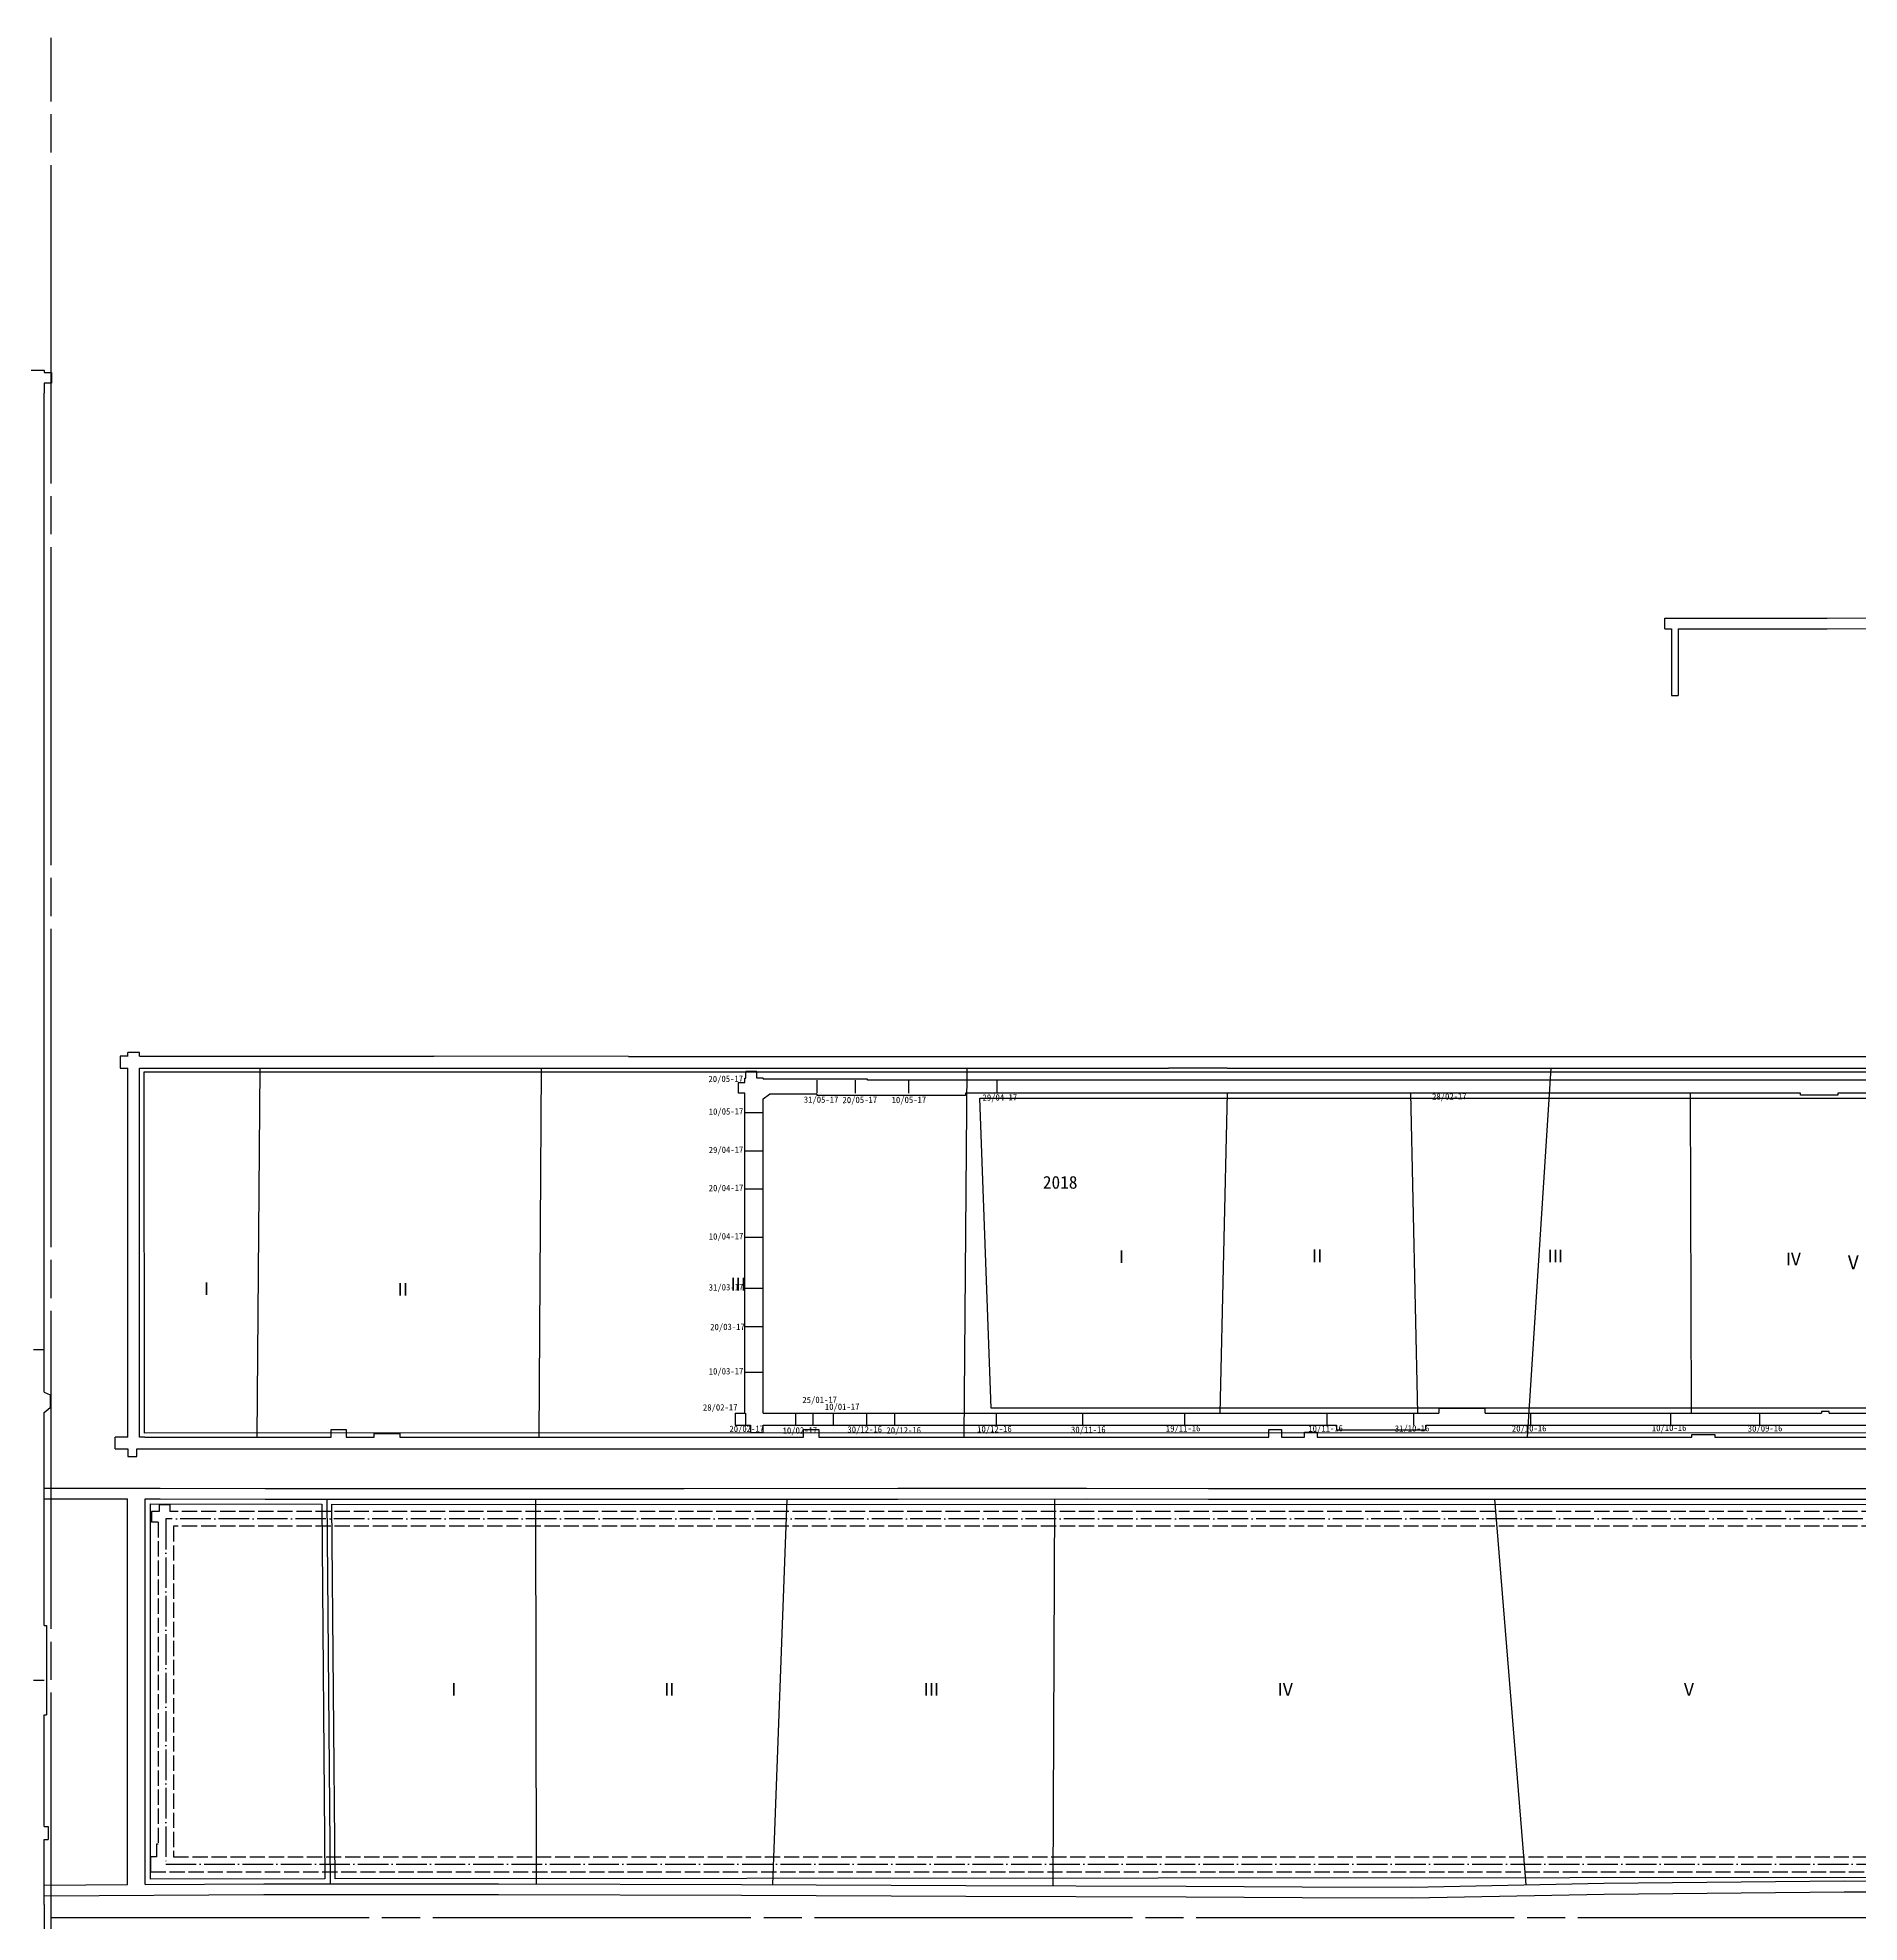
# Model space of a CAD drawing. Header units: millimetres. Extents: x 41513366 to 41522434, y 4590966 to 4600634.
# Drawn here: x 41517771 to 41518487, y 4598085 to 4598825 of the extents above; entities that cross this region are included whole.
import ezdxf

# ---------------------------------------------------------------- set-up
doc = ezdxf.new("R2010")
doc.units = ezdxf.units.MM
for name, pattern in [('ACAD_ISO02W100', [15, 12, -3]), ('ACAD_ISO04W100', [30, 24, -3, 0, -3]), ('新采区边界(5K)', [150, 125, -5, 15, -5])]:
    doc.linetypes.add(name, pattern=pattern)
for name, color, linetype, lineweight in [('12-1煤巷道', 5, 'Continuous', 18), ('12-2采区边界线', 7, 'Continuous', 18), ('12煤巷道', 7, 'Continuous', 18), ('2016年12煤进尺', 7, 'Continuous', 18), ('2018年工作面位置', 20, 'Continuous', 18), ('2018年采煤月末位置', 20, 'Continuous', 18), ('图纸改动标记', 2, 'Continuous', 18), ('岩巷', 30, 'Continuous', 18), ('工作面月末位置', 7, 'Continuous', 18), ('设计', 4, 'Continuous', 18), ('采空区工作面颜色', 6, 'Continuous', 18)]:
    doc.layers.add(name, color=color, linetype=linetype, lineweight=lineweight)
doc.styles.add('仿宋_GB2312', font='')
doc.styles.add('正体', font='')
doc.styles.add('正等线体', font='simhei.ttf')
doc.styles.get('仿宋_GB2312').set_extended_font_data('宋体')
doc.styles.get('正体').set_extended_font_data('宋体')

msp = doc.modelspace()

# ---------------------------------------------------------------- linework, layer by layer
at = {"layer": '12-1煤巷道', "lineweight": -3}
for p, q in [((41517811.418, 4598426.432), (41517806.818, 4598426.432)), ((41518238.849, 4598420.318), (41518357.5, 4598420.318)), ((41517813.485, 4598275.288), (41517886.6804, 4598275.315)), ((41517892.6804, 4598275.3172), (41517894.774, 4598275.318)), ((41517894.774, 4598275.318), (41517903.6804, 4598275.318)), ((41517913.6804, 4598275.318), (41518033.79, 4598275.318)), ((41518033.79, 4598275.318), (41518072.366, 4598275.318)), ((41518078.366, 4598275.318), (41518095.889, 4598275.318)), ((41518095.889, 4598275.318), (41518208.24, 4598275.318)), ((41518205.212, 4598275.319), (41518255.26, 4598275.319)), ((41518260.26, 4598275.319), (41518269.26, 4598275.319)), ((41518274.26, 4598275.319), (41518315.22, 4598275.319)), ((41518315.22, 4598275.319), (41518387.247, 4598275.319)), ((41517813.485, 4598270.718), (41518095.889, 4598270.718)), ((41518095.889, 4598270.718), (41518208.24, 4598270.718)), ((41518205.212, 4598270.719), (41518280.871, 4598270.719)), ((41518280.871, 4598270.719), (41518315.22, 4598270.719)), ((41518315.22, 4598270.719), (41518387.247, 4598270.719))]:
    msp.add_line(p, q, dxfattribs=at)
for points in [[(41517806.818, 4598424.946), (41517803.818, 4598424.946), (41517803.818, 4598420.346), (41517806.818, 4598420.346)], [(41517806.818, 4598424.888), (41517806.818, 4598426.439)], [(41517811.418, 4598424.946), (41517811.418, 4598426.439)], [(41517811.418, 4598424.946), (41517927.136, 4598424.946)], [(41518003.578, 4598424.888), (41517927.136, 4598424.946)], [(41518003.578, 4598424.888), (41518110.578, 4598424.888)], [(41518110.578, 4598424.888), (41518215.849, 4598424.918)], [(41518215.849, 4598424.918), (41518540.832, 4598424.918)], [(41517806.818, 4598275.288), (41517806.818, 4598420.346)], [(41517811.418, 4598275.288), (41517811.418, 4598420.346)], [(41517811.418, 4598420.346), (41517927.136, 4598420.346)], [(41517927.136, 4598420.346), (41518003.578, 4598420.288)], [(41518003.578, 4598420.288), (41518110.578, 4598420.288)], [(41518110.578, 4598420.288), (41518215.849, 4598420.318)], [(41518238.849, 4598420.318), (41518215.849, 4598420.318)], [(41518357.5, 4598420.318), (41518540.832, 4598420.318)], [(41517806.818, 4598275.288), (41517801.818, 4598275.288)], [(41517801.818, 4598270.718), (41517801.818, 4598275.288)], [(41517813.485, 4598275.288), (41517811.418, 4598275.288)], [(41517886.6804, 4598275.315), (41517886.6804, 4598278.315), (41517892.6804, 4598278.315), (41517892.6804, 4598275.315)], [(41517903.6804, 4598275.3213), (41517903.6804, 4598276.8213), (41517913.6804, 4598276.8213), (41517913.6804, 4598275.3213)], [(41518072.366, 4598275.318), (41518072.366, 4598278.318), (41518078.366, 4598278.318), (41518078.366, 4598275.318)], [(41518255.26, 4598275.339), (41518255.26, 4598278.339), (41518260.26, 4598278.339), (41518260.26, 4598275.339)], [(41518269.26, 4598275.339), (41518269.26, 4598277.339), (41518274.26, 4598277.339), (41518274.26, 4598275.339)], [(41518387.247, 4598275.318), (41518421.435, 4598275.318)], [(41518421.435, 4598275.316), (41518421.435, 4598276.416), (41518430.435, 4598276.416), (41518430.435, 4598275.316)], [(41518430.435, 4598275.318), (41518658.44, 4598275.318)], [(41517801.818, 4598270.718), (41517806.818, 4598270.718)], [(41517806.818, 4598270.718), (41517806.818, 4598267.718), (41517810.318, 4598267.718), (41517810.318, 4598270.718)], [(41517810.318, 4598270.718), (41517813.485, 4598270.718)], [(41518387.247, 4598270.7212), (41518430.152, 4598270.7209)], [(41518430.152, 4598270.7209), (41518551.671, 4598270.7201)]]:
    msp.add_lwpolyline(points, dxfattribs=at)
at = {"layer": '12-2采区边界线', "linetype": '新采区边界(5K)', "lineweight": -3}
msp.add_line((41517776.6939, 4598086.673), (41520374.1355, 4598086.673), dxfattribs=at)
msp.add_lwpolyline([(41517776.6939, 4597000), (41517776.6939, 4598825.0896)], dxfattribs=at)
at = {"layer": '12煤巷道', "lineweight": -3}
for p, q in [((41517774, 4598694.429), (41517774, 4598693.629)), ((41517774, 4598689.429), (41517774, 4598685.429))]:
    msp.add_line(p, q, dxfattribs=at)
at = {"layer": '12煤巷道', "color": 7, "lineweight": -3}
for p, q in [((41518410.8319, 4598592.8831), (41518410.8321, 4598597.0831)), ((41518413.432, 4598592.883), (41518413.432, 4598566.6734)), ((41518416.032, 4598592.8829), (41518416.032, 4598566.6734)), ((41518413.432, 4598566.6734), (41518416.032, 4598566.6734)), ((41518056.546, 4598416.373), (41518056.546, 4598416.018)), ((41517774, 4598293.032), (41517776.3, 4598292.032)), ((41517776.3, 4598292.032), (41517776.3, 4598287.032)), ((41517774, 4598285.032), (41517776.3, 4598287.032)), ((41518045.4694, 4598284.718), (41518049.346, 4598284.718)), ((41518056.546, 4598284.718), (41518322.064, 4598284.718)), ((41518340.264, 4598284.718), (41518472.439, 4598284.718)), ((41518475.439, 4598284.718), (41518509.739, 4598284.718)), ((41518045.4694, 4598280.118), (41518051.4807, 4598280.118)), ((41518056.4807, 4598280.118), (41518281.872, 4598280.118)), ((41518316.872, 4598280.118), (41518785.925, 4598280.118)), ((41517774, 4598255.3053), (41517819.5379, 4598255.31)), ((41517819.5397, 4598255.31), (41517860.8557, 4598255.232)), ((41517774, 4598251.1053), (41517806.689, 4598251.1087)), ((41517813.689, 4598251.1094), (41517819.5383, 4598251.11)), ((41517819.5318, 4598251.11), (41517860.8478, 4598251.032)), ((41517774, 4598201.33), (41517774.8, 4598201.33)), ((41517774.8, 4598201.33), (41517774.8, 4598166.33)), ((41517774, 4598166.33), (41517774.8, 4598166.33)), ((41517774, 4598122.357), (41517775.5, 4598122.357)), ((41517775.5, 4598122.357), (41517775.5, 4598117.357)), ((41517774, 4598117.357), (41517775.5, 4598117.357))]:
    msp.add_line(p, q, dxfattribs=at)
at = {"layer": '12煤巷道', "color": 0, "lineweight": -3}
for p, q in [((41517774, 4598201.33), (41517774, 4598232.738)), ((41517774, 4598091.735), (41517774, 4598079.7351))]:
    msp.add_line(p, q, dxfattribs=at)
at = {"layer": '12煤巷道', "lineweight": -3}
for points in [[(41517757.8, 4598694.429), (41517774, 4598694.429)], [(41517774, 4598694.429), (41517774, 4598693.629), (41517776.8, 4598693.629), (41517776.8, 4598689.429), (41517774, 4598689.429)], [(41517774, 4598663.738), (41517774, 4598685.429)]]:
    msp.add_lwpolyline(points, dxfattribs=at)
at = {"layer": '12煤巷道', "color": 7, "lineweight": -3}
for points in [[(41517774, 4598293.032), (41517774, 4598663.738)], [(41518410.8319, 4598592.8831), (41518413.432, 4598592.883)], [(41518410.8321, 4598597.0831), (41518474.6519, 4598597.081), (41518549.9105, 4598597.314), (41518644.7503, 4598597.223)], [(41518416.032, 4598592.8829), (41518474.6583, 4598592.881), (41518549.915, 4598593.114), (41518644.7463, 4598593.023)], [(41518046.746, 4598414.718), (41518049.346, 4598414.718), (41518049.346, 4598416.373), (41518049.746, 4598416.373), (41518049.746, 4598419.018)], [(41518049.346, 4598414.718), (41518049.346, 4598415.873)], [(41518053.946, 4598416.373), (41518053.946, 4598419.018), (41518049.746, 4598419.018)], [(41518056.546, 4598416.373), (41518053.946, 4598416.373)], [(41518077.61, 4598416.018), (41518056.546, 4598416.018)], [(41518097.4393, 4598415.518), (41518097.4393, 4598416.018), (41518077.61, 4598416.018)], [(41518535.2033, 4598415.518), (41518097.4393, 4598415.518)], [(41518049.346, 4598410.518), (41518046.746, 4598410.518), (41518046.746, 4598414.718), (41518049.346, 4598414.718)], [(41518049.346, 4598410.518), (41518046.746, 4598410.518), (41518046.746, 4598414.718), (41518049.346, 4598414.718)], [(41518049.346, 4598402.718), (41518049.346, 4598410.518)], [(41518056.546, 4598408.218), (41518059.046, 4598410.018)], [(41518056.546, 4598402.718), (41518056.546, 4598408.218)], [(41518077.61, 4598410.018), (41518059.046, 4598410.018)], [(41518136.028, 4598410.518), (41518136.028, 4598409.518), (41518077.61, 4598409.518)], [(41518077.61, 4598410.018), (41518077.61, 4598409.518)], [(41518427.4278, 4598410.518), (41518136.028, 4598410.518)], [(41518464.173, 4598410.518), (41518427.4278, 4598410.518)], [(41518478.873, 4598410.518), (41518478.873, 4598409.718), (41518464.173, 4598409.718), (41518464.173, 4598410.518)], [(41518606.609, 4598410.518), (41518478.873, 4598410.518)], [(41518049.346, 4598284.718), (41518049.346, 4598402.718)], [(41518056.546, 4598284.718), (41518056.546, 4598402.718)], [(41517774, 4598255.3053), (41517774, 4598285.032)], [(41518045.4694, 4598284.718), (41518045.4694, 4598280.118)], [(41518340.264, 4598284.718), (41518340.264, 4598286.618), (41518322.064, 4598286.618), (41518322.064, 4598284.718)], [(41518475.439, 4598284.718), (41518475.439, 4598285.418), (41518472.439, 4598285.418), (41518472.439, 4598284.718)], [(41518051.4807, 4598280.118), (41518051.4807, 4598277.118), (41518056.4807, 4598277.118), (41518056.4807, 4598280.118)], [(41518281.872, 4598280.118), (41518281.872, 4598278.218), (41518316.872, 4598278.218), (41518316.872, 4598280.118)], [(41517774, 4598232.738), (41517773.9996, 4598255.3053)], [(41517860.8491, 4598255.232), (41517905.0385, 4598255.207), (41517952.1322, 4598255.198), (41517994.2956, 4598255.218), (41518025.4535, 4598255.235), (41518109.3869, 4598255.243), (41518183.5698, 4598255.259), (41518231.4547, 4598255.221), (41518320.6475, 4598255.174), (41518412.1895, 4598255.223), (41518493.4851, 4598255.217)], [(41517806.6939, 4598099.5961), (41517806.689, 4598131.1585), (41517806.689, 4598251.1087)], [(41517813.6939, 4598099.6402), (41517813.689, 4598131.1596), (41517813.689, 4598251.1094)], [(41517860.8699, 4598251.032), (41517860.8721, 4598251.032)], [(41517860.8721, 4598251.032), (41517905.0361, 4598251.007), (41517952.1314, 4598250.998), (41517994.2976, 4598251.018), (41518025.4558, 4598251.035), (41518109.3873, 4598251.043), (41518183.5707, 4598251.059), (41518231.4514, 4598251.021), (41518320.6453, 4598250.974), (41518412.1918, 4598251.023), (41518493.4848, 4598251.017), (41518586.822, 4598251.103), (41518679.8662, 4598251.108), (41518769.0392, 4598251.1), (41518855.3289, 4598251.22)], [(41517774, 4598099.3904), (41517806.6939, 4598099.5961)], [(41517813.6939, 4598099.6402), (41517860.2293, 4598099.933)], [(41517860.2366, 4598099.933), (41517908.3166, 4598099.849)], [(41517908.3155, 4598099.849), (41517952.4435, 4598099.825), (41518047.9525, 4598099.668), (41518136.1822, 4598099.26)], [(41518136.1815, 4598099.26), (41518222.7845, 4598098.922), (41518268.3792, 4598098.711)], [(41518268.3641, 4598094.511), (41518311.5134, 4598094.4249), (41518386.9467, 4598095.8753), (41518481.3327, 4598096.791), (41518527.1934, 4598096.782), (41518618.6112, 4598096.774), (41518712.0967, 4598095.8316), (41518752.4693, 4598096.818), (41518810.1149, 4598096.816), (41518856.5873, 4598096.823)], [(41518268.378, 4598098.711), (41518311.4773, 4598098.625)], [(41518311.4773, 4598098.625), (41518386.886, 4598100.0749), (41518481.3127, 4598100.991), (41518527.1942, 4598100.982), (41518618.6326, 4598100.974), (41518712.0665, 4598100.0321)], [(41517774, 4598095.1904), (41517860.2425, 4598095.733), (41517908.3092, 4598095.649), (41517952.4412, 4598095.625), (41518047.9407, 4598095.468), (41518136.1627, 4598095.06), (41518222.7681, 4598094.722), (41518268.3641, 4598094.511)]]:
    msp.add_lwpolyline(points, dxfattribs=at)
at = {"layer": '12煤巷道', "color": 0, "lineweight": -3}
for points in [[(41517774, 4598122.357), (41517774, 4598166.33)], [(41517774, 4598091.735), (41517774, 4598117.357)]]:
    msp.add_lwpolyline(points, dxfattribs=at)
at = {"layer": '2016年12煤进尺', "lineweight": -3, "ltscale": 0.3}
for points in [[(41518077.61, 4598415.518), (41518077.61, 4598410.518)], [(41518092.61, 4598415.518), (41518092.61, 4598410.518)], [(41518113.61, 4598415.518), (41518113.61, 4598410.518)], [(41518148.385, 4598415.518), (41518148.385, 4598410.518)], [(41518056.546, 4598402.718), (41518049.346, 4598402.718)], [(41518056.546, 4598387.7179), (41518049.346, 4598387.7179)], [(41518056.546, 4598372.718), (41518049.346, 4598372.718)], [(41518056.546, 4598353.718), (41518049.346, 4598353.718)], [(41518056.546, 4598333.718), (41518049.346, 4598333.718)], [(41518056.546, 4598318.74), (41518049.346, 4598318.74)], [(41518056.546, 4598300.718), (41518049.346, 4598300.718)], [(41518049.53, 4598284.718), (41518049.53, 4598280.118)], [(41518069.296, 4598280.118), (41518069.296, 4598284.718)], [(41518076.2, 4598280.118), (41518076.2, 4598284.718)], [(41518084.2001, 4598280.118), (41518084.2001, 4598284.718)], [(41518097.051, 4598284.718), (41518097.051, 4598280.118)], [(41518108.051, 4598284.718), (41518108.051, 4598280.118)], [(41518148.051, 4598284.718), (41518148.051, 4598280.118)], [(41518182.035, 4598284.718), (41518182.035, 4598280.118)], [(41518222.035, 4598284.718), (41518222.035, 4598280.118)], [(41518312.035, 4598284.718), (41518312.035, 4598280.118)], [(41518413.035, 4598284.718), (41518413.035, 4598280.118)], [(41518448.035, 4598284.718), (41518448.035, 4598280.118)]]:
    msp.add_lwpolyline(points, dxfattribs=at)
at = {"layer": '2018年工作面位置', "color": 20, "lineweight": -3}
msp.add_lwpolyline([(41519060.8007, 4598286.718), (41518146.1002, 4598286.718), (41518141.6723, 4598408.518), (41519056.9686, 4598408.518)], dxfattribs=at)
at = {"layer": '2018年采煤月末位置', "color": 20, "lineweight": -3, "ltscale": 0.5}
for points in [[(41518238.8312, 4598410.518), (41518235.962, 4598284.718)], [(41518310.8791, 4598410.518), (41518313.6058, 4598284.718)], [(41518420.8179, 4598410.518), (41518421.1343, 4598284.718)]]:
    msp.add_lwpolyline(points, dxfattribs=at)
at = {"layer": '图纸改动标记', "color": 3, "linetype": 'ACAD_ISO02W100', "lineweight": -3, "ltscale": 0.5}
for p, q in [((41517819.104, 4598246.128), (41517816.104, 4598246.128)), ((41517816.104, 4598246.128), (41517816.104, 4598241.928)), ((41517819.104, 4598248.928), (41517819.104, 4598246.128)), ((41517819.104, 4598248.928), (41517823.304, 4598248.928)), ((41517823.304, 4598248.928), (41517823.304, 4598246.128)), ((41519304.089, 4598246.128), (41517823.304, 4598246.128)), ((41517818.704, 4598241.928), (41517816.104, 4598241.928)), ((41517818.704, 4598241.928), (41517818.704, 4598115.44)), ((41519304.089, 4598240.328), (41517824.704, 4598240.328)), ((41517824.704, 4598240.328), (41517824.704, 4598110.44)), ((41517818.704, 4598115.44), (41517818.104, 4598115.44)), ((41517818.104, 4598115.44), (41517818.104, 4598110.44)), ((41517818.104, 4598110.44), (41517815.6935, 4598110.4399)), ((41517815.6999, 4598110.4399), (41517815.6951, 4598104.64)), ((41517815.6951, 4598104.64), (41519308.975, 4598104.64)), ((41517824.704, 4598110.44), (41519308.975, 4598110.44))]:
    msp.add_line(p, q, dxfattribs=at)
at = {"layer": '图纸改动标记', "color": 0, "lineweight": -3, "ltscale": 2}
for points in [[(41518278.035, 4598284.718), (41518278.035, 4598280.118)], [(41518358.035, 4598284.718), (41518358.035, 4598280.118)]]:
    msp.add_lwpolyline(points, dxfattribs=at)
at = {"layer": '岩巷', "color": 0, "linetype": 'ByBlock', "lineweight": -3, "ltscale": 0.5}
for p, q in [((41517769.8, 4598309.738), (41517774, 4598309.738)), ((41517774, 4598179.738), (41517769.8, 4598179.738))]:
    msp.add_line(p, q, dxfattribs=at)
at = {"layer": '工作面月末位置', "color": 20, "lineweight": -3}
msp.add_line((41517858.6401, 4598420.318), (41517857.4742, 4598275.318), dxfattribs=at)
at = {"layer": '工作面月末位置', "color": 20, "lineweight": -3, "ltscale": 0.5}
for p, q in [((41517969.2063, 4598420.346), (41517968.3217, 4598275.346)), ((41518136.5027, 4598420.2954), (41518135.3334, 4598275.318)), ((41518365.9802, 4598420.318), (41518356.7146, 4598275.319))]:
    msp.add_line(p, q, dxfattribs=at)
at = {"layer": '工作面月末位置', "color": 150, "lineweight": -3}
for points in [[(41517966.9643, 4598251.005), (41517967.2819, 4598099.8006)], [(41518060.2829, 4598099.611), (41518065.9728, 4598251.0389)], [(41518170.966, 4598251.0563), (41518170.2805, 4598099.1269)], [(41518343.9099, 4598250.9865), (41518356.2473, 4598099.4858)]]:
    msp.add_lwpolyline(points, dxfattribs=at)
at = {"layer": '设计', "color": 1, "linetype": 'ACAD_ISO04W100', "lineweight": -3, "ltscale": 0.5}
for p, q in [((41519304.089, 4598243.228), (41517821.704, 4598243.228)), ((41517821.704, 4598243.228), (41517821.704, 4598107.54)), ((41517821.704, 4598107.54), (41519308.975, 4598107.54))]:
    msp.add_line(p, q, dxfattribs=at)
at = {"layer": '采空区工作面颜色', "color": 20, "lineweight": -3}
msp.add_lwpolyline([(41519061.2816, 4598277.0338), (41517813.4226, 4598276.8723), (41517813.2894, 4598418.846), (41519063.1599, 4598418.8026)], dxfattribs=at)
msp.add_lwpolyline([(41517815.6891, 4598249.1068), (41517883.0415, 4598249.0209), (41517884.252, 4598101.8807), (41517815.6938, 4598101.647)], close=True, dxfattribs=at)
at = {"layer": '采空区工作面颜色', "color": 7, "lineweight": -3}
msp.add_lwpolyline([(41517885.0252, 4598251.0183), (41517886.2685, 4598099.8875)], dxfattribs=at)
at = {"layer": '采空区工作面颜色', "color": 150, "lineweight": -3}
msp.add_lwpolyline([(41517887.0417, 4598249.0182), (41519177.8763, 4598248.9329), (41519182.1615, 4598102.8737), (41517888.2521, 4598101.889)], close=True, dxfattribs=at)

# ---------------------------------------------------------------- texts
at = {"layer": '2016年12煤进尺', "lineweight": -3, "ltscale": 0.3, "char_height": 2.5, "width": 21.211111, "attachment_point": 5, "rotation": 0.640842}
for s, insert, style in [('20/05-17', (41518041.8021, 4598415.8087), '仿宋_GB2312'), ('20/05-17', (41518094.484, 4598407.5541), '仿宋_GB2312'), ('10/05-17', (41518113.7753, 4598407.5694), '仿宋_GB2312'), ('29/04-17', (41518149.5189, 4598408.5121), '仿宋_GB2312'), ('28/02-17', (41518326.1672, 4598408.8879), '仿宋_GB2312'), ('10/05-17', (41518041.9032, 4598403.0063), '仿宋_GB2312'), ('29/04-17', (41518041.9032, 4598387.9341), '仿宋_GB2312'), ('20/04-17', (41518041.9032, 4598372.9342), '仿宋_GB2312'), ('10/04-17', (41518041.9032, 4598353.9342), '仿宋_GB2312'), ('31/03-17', (41518041.9032, 4598333.9342), '仿宋_GB2312'), ('20/03-17', (41518042.4887, 4598318.3757), '仿宋_GB2312'), ('10/03-17', (41518041.9032, 4598300.9342), '仿宋_GB2312'), ('25/01-17', (41518078.7075, 4598289.7313), '仿宋_GB2312'), ('28/02-17', (41518039.6228, 4598286.7553), '仿宋_GB2312'), ('10/01-17', (41518087.5395, 4598287.0102), '仿宋_GB2312'), ('20/02-17', (41518050.0345, 4598278.3603), '仿宋_GB2312'), ('10/02-17', (41518070.9379, 4598277.7019), '仿宋_GB2312'), ('30/12-16', (41518096.4068, 4598278.0994), '仿宋_GB2312'), ('20/12-16', (41518111.7506, 4598277.7685), '仿宋_GB2312'), ('10/12-16', (41518147.3967, 4598278.2286), '仿宋_GB2312'), ('30/11-16', (41518184.2818, 4598278.0081), '仿宋_GB2312'), ('19/11-16', (41518221.533, 4598278.4856), '仿宋_GB2312'), ('10/11-16', (41518277.533, 4598278.4856), '仿宋_GB2312'), ('31/10-16', (41518311.533, 4598278.4856), '仿宋_GB2312'), ('20/10-16', (41518357.533, 4598278.4856), '仿宋_GB2312'), ('10/10-16', (41518412.533, 4598278.6731), '仿宋_GB2312'), ('30/09-16', (41518450.2386, 4598278.493), '正等线体')]:
    msp.add_mtext(s, dxfattribs=dict(at, insert=insert, style=style))
at = {"layer": '2016年12煤进尺', "lineweight": -3, "ltscale": 0.3, "insert": (41518079.2583, 4598407.6324), "char_height": 2.5, "width": 21.211111, "attachment_point": 5, "style": '仿宋_GB2312'}
msp.add_mtext('31/05-17', dxfattribs=at)
at = {"layer": '2018年工作面位置', "lineweight": -3, "insert": (41518166.4097, 4598377.951), "char_height": 5, "width": 25.592271, "attachment_point": 1, "style": '正体'}
msp.add_mtext('2018', dxfattribs=at)
at = {"layer": '2018年采煤月末位置', "lineweight": -3, "char_height": 5, "style": '正体'}
for s, insert, width, attachment_point in [('Ⅰ', (41518193.9267, 4598346.2402), 2.916667, 4), ('Ⅱ', (41518270.7984, 4598349.0743), 108.356864, 1), ('Ⅲ', (41518364.4132, 4598348.9937), 108.356864, 1), ('Ⅳ', (41518457.9336, 4598347.8747), 108.356864, 1)]:
    msp.add_mtext(s, dxfattribs=dict(at, insert=insert, width=width, attachment_point=attachment_point))
at = {"layer": '工作面月末位置', "color": 20, "lineweight": -3, "insert": (41518481.2078, 4598346.7189), "char_height": 5, "width": 129.803579, "attachment_point": 1, "style": '仿宋_GB2312'}
msp.add_mtext('{\\H1.083x;Ⅴ}', dxfattribs=at)
at = {"layer": '工作面月末位置', "color": 20, "lineweight": -3, "ltscale": 0.5, "char_height": 5, "style": '正等线体'}
for s, insert, width, attachment_point in [('Ⅰ', (41517834.3493, 4598333.7199), 0.758427, 4), ('{\\fSimSun|b0|i0|c134|p49;Ⅱ}', (41517911.4778, 4598335.8735), 108.356864, 1), ('Ⅲ', (41518043.2894, 4598337.9517), 58.625452, 1)]:
    msp.add_mtext(s, dxfattribs=dict(at, insert=insert, width=width, attachment_point=attachment_point))
at = {"layer": '工作面月末位置', "color": 150, "lineweight": -3, "char_height": 5, "width": 172.213633, "attachment_point": 1, "style": '正体'}
for s, insert in [('Ⅰ', (41517931.5778, 4598178.7451)), ('Ⅱ', (41518016.1717, 4598178.7451)), ('Ⅲ', (41518119.2026, 4598178.7451)), ('Ⅳ', (41518258.2762, 4598178.7451)), ('Ⅴ', (41518416.9028, 4598178.7451))]:
    msp.add_mtext(s, dxfattribs=dict(at, insert=insert))

doc.saveas('drawing.dxf')
